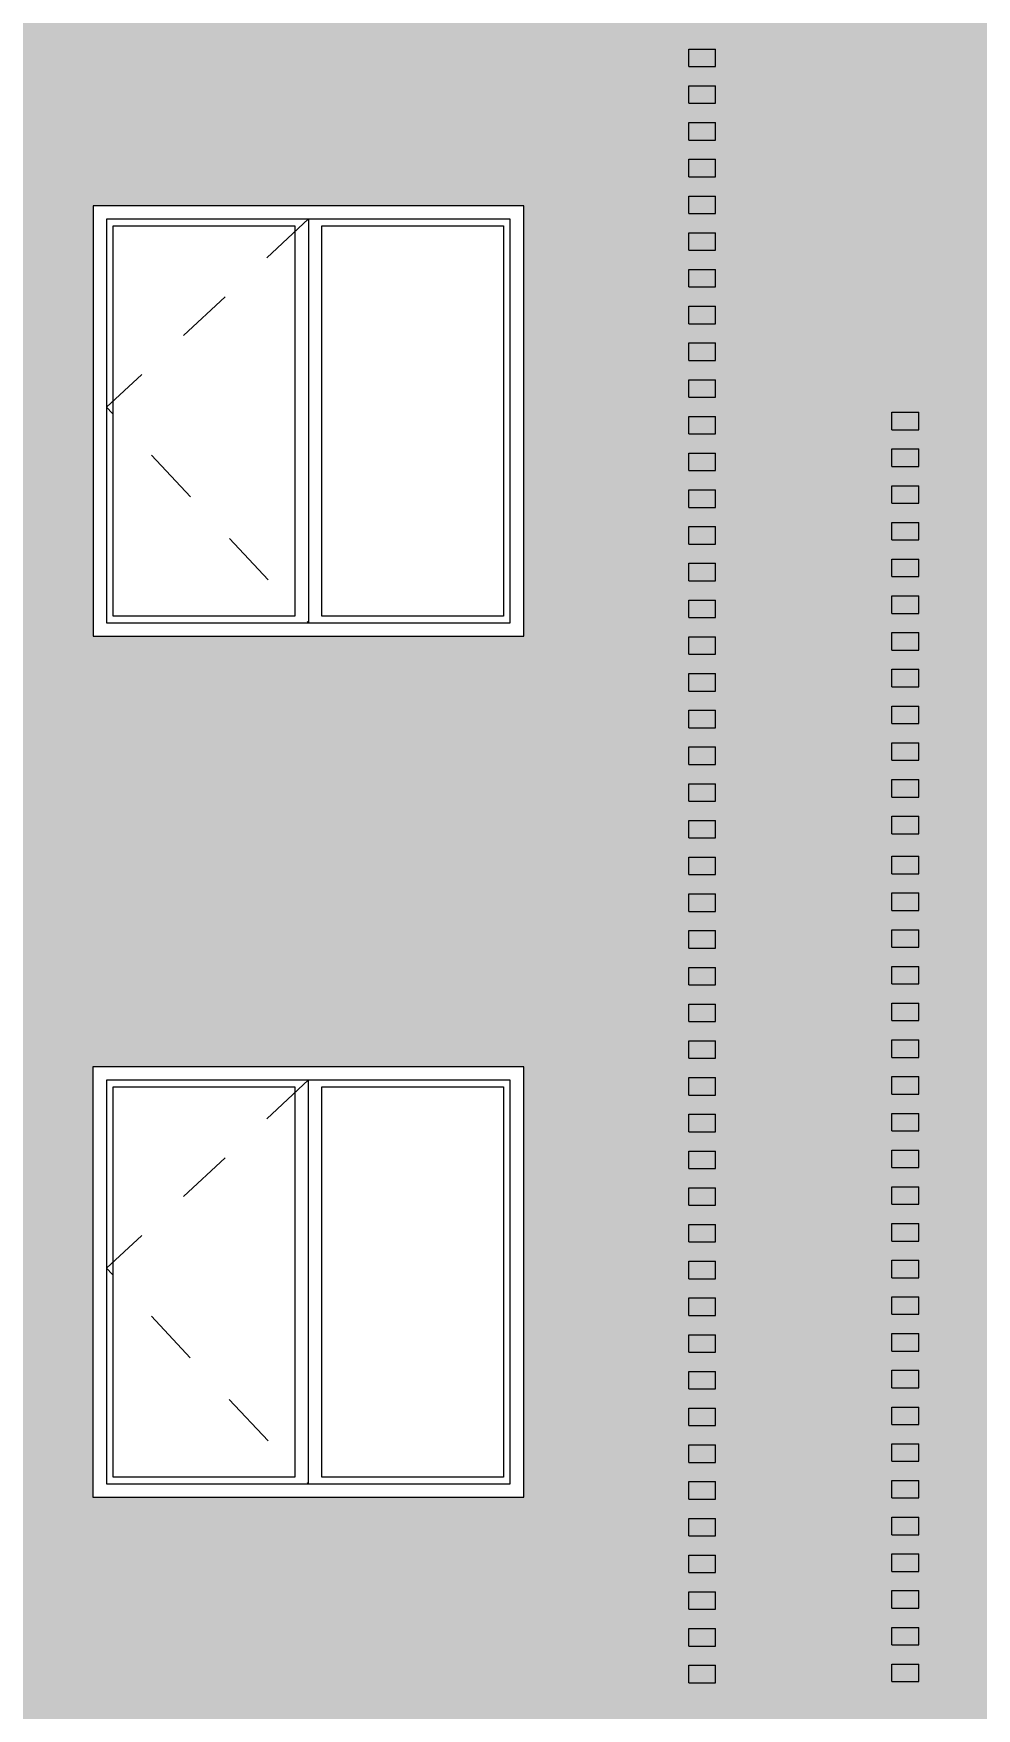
# Model space of a CAD drawing. Header units: millimetres. Extents: x 476244520 to 476657119, y 4620824743 to 4621446928.
# Drawn here: x 476616356 to 476619859, y 4621026081 to 4621032306 of the extents above; entities that cross this region are included whole.
import ezdxf

# ---------------------------------------------------------------- set-up
doc = ezdxf.new("R2010")
doc.units = ezdxf.units.MM
doc.header["$MEASUREMENT"] = 0
doc.linetypes.add('Dashed', pattern=[423.333333, 211.666667, -211.666667])
for name, color, linetype, lineweight in [('0_Pen_No__7_Pen_No__250', 7, 'Continuous', 0), ('2D Drafting - General_Pen_No__7_Pen_No__250', 7, 'Continuous', 0), ('New_2D Drafting - General_Pen_No__30_Pen_No__9_Pen_No__9_Pen_No__7', 7, 'Continuous', 0), ('New_Structural - Bearing_Pen_No__250', 7, 'Continuous', 0), ('Structural - Bearing_Pen_No__7_Pen_No__7_Pen_No__250', 7, 'Continuous', 0), ('zoma_Pen_No__142', 142, 'Continuous', 0)]:
    doc.layers.add(name, color=color, linetype=linetype, lineweight=lineweight)
doc.layers.add('New_2D Drafting - General_Pen_No__30_Pen_No__9_Pen_No__9_Pen_No__254', color=7, linetype='Continuous', lineweight=0, true_color=0xcccccc)
doc.layers.add('zoma', color=7, linetype='Continuous')
doc.styles.add('GENERATED_STYLE_2', font='arial.ttf')
doc.dimstyles.new('GENERATED_STYLE__1', dxfattribs={"dimtxt": 200, "dimasz": 64.421331, "dimexe": 0.18, "dimexo": 3, "dimgap": 0.09, "dimtad": 1, "dimtih": 1, "dimtoh": 1, "dimlfac": 0.001, "dimzin": 0, "dimdsep": 46, "dimtxsty": 'GENERATED_STYLE_2', "dimblk": 'ARROWHEAD_2', "dimblk1": 'ARROWHEAD_2', "dimblk2": 'ARROWHEAD_2', "dimcen": 0.09, "dimclrd": 142, "dimclre": 142, "dimclrt": 142, "dimadec": 0, "dimazin": 0, "dimtfac": 1, "dimtdec": 4, "dimtmove": 0, "dimatfit": 3, "dimfxl": 1, "dimtolj": 1, "dimtzin": 0, "dimarcsym": 0})

# ---------------------------------------------------------------- blocks, each defined once
blk = doc.blocks.new('*D763', base_point=(476844527.1, 4621385791))
at = {"layer": 'zoma_Pen_No__142', "color": 142, "linetype": 'Continuous', "lineweight": 0, "transparency": 16777216}
for p, q in [((476612701.6, 4621021958.9), (476612652.7, 4621021874.2)), ((476612677.2, 4621021853), (476612677.2, 4621021980.1)), ((476619201.5, 4621021958.9), (476619152.6, 4621021874.2)), ((476619177, 4621021853), (476619177, 4621021980.1)), ((476612677.2, 4621021916.6), (476619177, 4621021916.6))]:
    blk.add_line(p, q, dxfattribs=at)
at = {"layer": 'zoma_Pen_No__142', "color": 142, "lineweight": 0, "transparency": 16777216, "char_height": 200, "attachment_point": 7, "style": 'GENERATED_STYLE_2'}
for s, insert in [('\\A1;{\\pql;\\fArial CYR|b0|i0|c204|p34;6.50}', (476615661, 4621021956.6)), ('\\A1;{\\pql;\\fArial CYR|b0|i0|c204|p34;0.40}', (476618620.4, 4621021956.6))]:
    blk.add_mtext(s, dxfattribs=dict(at, insert=insert))
blk = doc.blocks.new('ARROWHEAD_2')
at = {"color": 0, "linetype": 'Continuous', "lineweight": 0}
for p, q in [((0, 0), (-1, 0)), ((-0.378, -0.655), (0.378, 0.655))]:
    blk.add_line(p, q, dxfattribs=at)
blk = doc.blocks.new('*D764', base_point=(476844527.1, 4621385791))
at = {"layer": 'zoma_Pen_No__142', "color": 142, "linetype": 'Continuous', "lineweight": 0, "transparency": 16777216}
for p, q in [((476619201.5, 4621021958.9), (476619152.6, 4621021874.2)), ((476619177, 4621021853), (476619177, 4621021980.1)), ((476619600.8, 4621021958.9), (476619551.9, 4621021874.2)), ((476619576.3, 4621021853), (476619576.3, 4621021980.1)), ((476619177, 4621021916.6), (476619576.3, 4621021916.6))]:
    blk.add_line(p, q, dxfattribs=at)

msp = doc.modelspace()

# ---------------------------------------------------------------- hatches: boundary and pattern name
at = {"layer": 'New_2D Drafting - General_Pen_No__30_Pen_No__9_Pen_No__9_Pen_No__254', "linetype": 'Continuous', "lineweight": 0, "true_color": 0xcccccc}
h = msp.add_hatch(dxfattribs=at)
h.set_pattern_fill('BRICK___RUNNING_BOND', color=254, style=0, pattern_type=2)
h.set_pattern_definition([(0, (476622876.87, 4621034175.24), (0, 66.64), []), (90, (476622876.87, 4621034175.24), (-244.8, 0), [66.64, -66.64]), (90, (476622999.27, 4621034241.88), (-244.8, 0), [66.64, -66.64])])
h.paths.add_polyline_path([(476630047.219, 4621038706.026), (476630047.226, 4621028596.024), (476629976.822, 4621028596.024), (476629976.822, 4621025966.681), (476629972.268, 4621025966.024), (476612277.162, 4621025966.024), (476612207.162, 4621025966.024), (476612207.162, 4621029166.014), (476612207.162, 4621039165.621), (476630047.219, 4621039165.617)])
h.paths.add_polyline_path([(476621777.992, 4621031666.024), (476620177.559, 4621031666.024), (476620177.559, 4621030066.024), (476621777.992, 4621030066.024)], flags=0)
h.paths.add_polyline_path([(476621777.558, 4621036466.024), (476620177.559, 4621036466.024), (476620177.559, 4621038066.024), (476621777.558, 4621038066.024)], flags=0)
h.paths.add_polyline_path([(476620177.559, 4621033266.024), (476621777.992, 4621033266.024), (476621777.992, 4621034866.024), (476620177.559, 4621034866.024)], flags=0)
h.paths.add_polyline_path([(476620177.077, 4621026866.024), (476620177.077, 4621028466.024), (476621777.078, 4621028466.024), (476621777.078, 4621026866.024)], flags=0)
h.paths.add_polyline_path([(476618177.219, 4621038066.024), (476616577.219, 4621038066.024), (476616577.219, 4621036466.024), (476618177.219, 4621036466.024)], flags=0)
h.paths.add_polyline_path([(476618177.219, 4621034866.024), (476616577.219, 4621034866.024), (476616577.219, 4621033266.024), (476618177.219, 4621033266.024)], flags=0)
h.paths.add_polyline_path([(476618177.219, 4621031666.024), (476616577.219, 4621031666.024), (476616577.219, 4621030066.024), (476618177.219, 4621030066.024)], flags=0)
h.paths.add_polyline_path([(476618176.823, 4621028466.024), (476616576.823, 4621028466.024), (476616576.823, 4621026866.024), (476618176.823, 4621026866.024)], flags=0)

# ---------------------------------------------------------------- linework, layer by layer
at = {"layer": '0_Pen_No__7_Pen_No__250', "color": 7, "linetype": 'Continuous', "lineweight": 0, "flags": 128}
for points in [[(476618177.219, 4621031666.024), (476616577.219, 4621031666.024), (476616577.219, 4621030066.024), (476618177.219, 4621030066.024)], [(476618176.823, 4621028466.024), (476616576.823, 4621028466.024), (476616576.823, 4621026866.024), (476618176.823, 4621026866.024)]]:
    msp.add_lwpolyline(points, close=True, dxfattribs=at)
at = {"layer": '2D Drafting - General_Pen_No__7_Pen_No__250', "color": 7, "linetype": 'Dashed', "lineweight": 0, "flags": 128}
for points in [[(476617377.596, 4621031616.62), (476616627.425, 4621030916.803), (476617377.159, 4621030116.024)], [(476617377.2, 4621028416.62), (476616627.029, 4621027716.803), (476617376.762, 4621026916.024)]]:
    msp.add_lwpolyline(points, dxfattribs=at)
at = {"layer": 'New_2D Drafting - General_Pen_No__30_Pen_No__9_Pen_No__9_Pen_No__7', "color": 7, "linetype": 'Continuous', "lineweight": 0, "flags": 128}
for points in [[(476618177.219, 4621031666.024), (476616577.219, 4621031666.024), (476616577.219, 4621030066.024), (476618177.219, 4621030066.024)], [(476618176.823, 4621028466.024), (476616576.823, 4621028466.024), (476616576.823, 4621026866.024), (476618176.823, 4621026866.024)]]:
    msp.add_lwpolyline(points, close=True, dxfattribs=at)
at = {"layer": 'New_Structural - Bearing_Pen_No__250', "color": 7, "linetype": 'Continuous', "lineweight": 0}
for p, q in [((476618789.695, 4621032248.095), (476618889.368, 4621032248.095)), ((476618789.695, 4621032183.095), (476618789.695, 4621032248.095)), ((476618889.368, 4621032183.095), (476618889.368, 4621032248.095)), ((476618789.695, 4621032183.095), (476618889.368, 4621032183.095)), ((476618789.695, 4621032111.577), (476618889.368, 4621032111.577)), ((476618789.695, 4621032046.577), (476618789.695, 4621032111.577)), ((476618889.368, 4621032046.577), (476618889.368, 4621032111.577)), ((476618789.695, 4621032046.577), (476618889.368, 4621032046.577)), ((476618789.695, 4621031975.06), (476618889.368, 4621031975.06)), ((476618789.695, 4621031910.06), (476618789.695, 4621031975.06)), ((476618889.368, 4621031910.06), (476618889.368, 4621031975.06)), ((476618789.695, 4621031910.06), (476618889.368, 4621031910.06)), ((476618789.695, 4621031838.543), (476618889.368, 4621031838.543)), ((476618789.695, 4621031773.543), (476618789.695, 4621031838.543)), ((476618889.368, 4621031773.543), (476618889.368, 4621031838.543)), ((476618789.695, 4621031773.543), (476618889.368, 4621031773.543)), ((476618789.695, 4621031702.025), (476618889.368, 4621031702.025)), ((476618789.695, 4621031637.025), (476618789.695, 4621031702.025)), ((476618889.368, 4621031637.025), (476618889.368, 4621031702.025)), ((476618789.695, 4621031637.025), (476618889.368, 4621031637.025)), ((476618789.695, 4621031565.508), (476618889.368, 4621031565.508)), ((476618789.695, 4621031500.508), (476618789.695, 4621031565.508)), ((476618889.368, 4621031500.508), (476618889.368, 4621031565.508)), ((476618789.695, 4621031500.508), (476618889.368, 4621031500.508)), ((476618789.695, 4621031428.991), (476618889.368, 4621031428.991)), ((476618789.695, 4621031363.991), (476618789.695, 4621031428.991)), ((476618889.368, 4621031363.991), (476618889.368, 4621031428.991)), ((476618789.695, 4621031363.991), (476618889.368, 4621031363.991)), ((476618789.695, 4621031292.474), (476618889.368, 4621031292.474)), ((476618789.695, 4621031227.474), (476618789.695, 4621031292.474)), ((476618889.368, 4621031227.474), (476618889.368, 4621031292.474)), ((476618789.695, 4621031227.474), (476618889.368, 4621031227.474)), ((476618789.695, 4621031155.956), (476618889.368, 4621031155.956)), ((476618789.695, 4621031090.956), (476618789.695, 4621031155.956)), ((476618889.368, 4621031090.956), (476618889.368, 4621031155.956)), ((476618789.695, 4621031090.956), (476618889.368, 4621031090.956)), ((476618789.695, 4621031019.439), (476618889.368, 4621031019.439)), ((476618789.695, 4621030954.439), (476618789.695, 4621031019.439)), ((476618889.368, 4621030954.439), (476618889.368, 4621031019.439)), ((476618789.695, 4621030954.439), (476618889.368, 4621030954.439)), ((476619544.828, 4621030898.491), (476619644.5, 4621030898.491)), ((476619544.828, 4621030833.491), (476619544.828, 4621030898.491)), ((476619644.5, 4621030833.491), (476619644.5, 4621030898.491)), ((476618789.695, 4621030882.922), (476618889.368, 4621030882.922)), ((476618789.695, 4621030817.922), (476618789.695, 4621030882.922)), ((476618889.368, 4621030817.922), (476618889.368, 4621030882.922)), ((476619544.828, 4621030833.491), (476619644.5, 4621030833.491)), ((476618789.695, 4621030817.922), (476618889.368, 4621030817.922)), ((476618789.695, 4621030746.404), (476618889.368, 4621030746.404)), ((476618789.695, 4621030681.404), (476618789.695, 4621030746.404)), ((476618889.368, 4621030681.404), (476618889.368, 4621030746.404)), ((476619544.828, 4621030761.974), (476619644.5, 4621030761.974)), ((476619544.828, 4621030696.974), (476619544.828, 4621030761.974)), ((476619644.5, 4621030696.974), (476619644.5, 4621030761.974)), ((476618789.695, 4621030681.404), (476618889.368, 4621030681.404)), ((476619544.828, 4621030696.974), (476619644.5, 4621030696.974)), ((476618789.695, 4621030609.887), (476618889.368, 4621030609.887)), ((476618789.695, 4621030544.887), (476618789.695, 4621030609.887)), ((476618889.368, 4621030544.887), (476618889.368, 4621030609.887)), ((476619544.828, 4621030625.456), (476619644.5, 4621030625.456)), ((476619544.828, 4621030560.456), (476619544.828, 4621030625.456)), ((476619644.5, 4621030560.456), (476619644.5, 4621030625.456)), ((476618789.695, 4621030544.887), (476618889.368, 4621030544.887)), ((476619544.828, 4621030560.456), (476619644.5, 4621030560.456)), ((476618789.695, 4621030473.37), (476618889.368, 4621030473.37)), ((476618789.695, 4621030408.37), (476618789.695, 4621030473.37)), ((476618889.368, 4621030408.37), (476618889.368, 4621030473.37)), ((476619544.828, 4621030488.939), (476619644.5, 4621030488.939)), ((476619544.828, 4621030423.939), (476619544.828, 4621030488.939)), ((476619644.5, 4621030423.939), (476619644.5, 4621030488.939)), ((476618789.695, 4621030408.37), (476618889.368, 4621030408.37)), ((476619544.828, 4621030423.939), (476619644.5, 4621030423.939)), ((476618789.695, 4621030336.853), (476618889.368, 4621030336.853)), ((476618789.695, 4621030271.853), (476618789.695, 4621030336.853)), ((476618889.368, 4621030271.853), (476618889.368, 4621030336.853)), ((476619544.828, 4621030352.422), (476619644.5, 4621030352.422)), ((476619544.828, 4621030287.422), (476619544.828, 4621030352.422)), ((476619644.5, 4621030287.422), (476619644.5, 4621030352.422)), ((476618789.695, 4621030271.853), (476618889.368, 4621030271.853)), ((476619544.828, 4621030287.422), (476619644.5, 4621030287.422)), ((476619544.828, 4621030215.905), (476619644.5, 4621030215.905)), ((476619544.828, 4621030150.905), (476619544.828, 4621030215.905)), ((476619644.5, 4621030150.905), (476619644.5, 4621030215.905)), ((476618789.695, 4621030200.335), (476618889.368, 4621030200.335)), ((476618789.695, 4621030135.335), (476618789.695, 4621030200.335)), ((476618889.368, 4621030135.335), (476618889.368, 4621030200.335)), ((476619544.828, 4621030150.905), (476619644.5, 4621030150.905)), ((476618789.695, 4621030135.335), (476618889.368, 4621030135.335)), ((476618789.695, 4621030063.818), (476618889.368, 4621030063.818)), ((476618789.695, 4621029998.818), (476618789.695, 4621030063.818)), ((476618889.368, 4621029998.818), (476618889.368, 4621030063.818)), ((476619544.828, 4621030079.387), (476619644.5, 4621030079.387)), ((476619544.828, 4621030014.387), (476619544.828, 4621030079.387)), ((476619644.5, 4621030014.387), (476619644.5, 4621030079.387)), ((476618789.695, 4621029998.818), (476618889.368, 4621029998.818)), ((476619544.828, 4621030014.387), (476619644.5, 4621030014.387)), ((476618789.695, 4621029927.301), (476618889.368, 4621029927.301)), ((476618789.695, 4621029862.301), (476618789.695, 4621029927.301)), ((476618889.368, 4621029862.301), (476618889.368, 4621029927.301)), ((476619544.828, 4621029942.87), (476619644.5, 4621029942.87)), ((476619544.828, 4621029877.87), (476619544.828, 4621029942.87)), ((476619644.5, 4621029877.87), (476619644.5, 4621029942.87)), ((476618789.695, 4621029862.301), (476618889.368, 4621029862.301)), ((476619544.828, 4621029877.87), (476619644.5, 4621029877.87)), ((476618789.695, 4621029790.784), (476618889.368, 4621029790.784)), ((476618789.695, 4621029725.784), (476618789.695, 4621029790.784)), ((476618889.368, 4621029725.784), (476618889.368, 4621029790.784)), ((476619544.828, 4621029806.353), (476619644.5, 4621029806.353)), ((476619544.828, 4621029741.353), (476619544.828, 4621029806.353)), ((476619644.5, 4621029741.353), (476619644.5, 4621029806.353)), ((476618789.695, 4621029725.784), (476618889.368, 4621029725.784)), ((476619544.828, 4621029741.353), (476619644.5, 4621029741.353)), ((476618789.695, 4621029654.266), (476618889.368, 4621029654.266)), ((476618789.695, 4621029589.266), (476618789.695, 4621029654.266)), ((476618889.368, 4621029589.266), (476618889.368, 4621029654.266)), ((476619544.828, 4621029669.836), (476619644.5, 4621029669.836)), ((476619544.828, 4621029604.836), (476619544.828, 4621029669.836)), ((476619644.5, 4621029604.836), (476619644.5, 4621029669.836)), ((476618789.695, 4621029589.266), (476618889.368, 4621029589.266)), ((476619544.828, 4621029604.836), (476619644.5, 4621029604.836)), ((476619544.828, 4621029533.318), (476619644.5, 4621029533.318)), ((476619544.828, 4621029468.318), (476619544.828, 4621029533.318)), ((476619644.5, 4621029468.318), (476619644.5, 4621029533.318)), ((476618789.695, 4621029517.749), (476618889.368, 4621029517.749)), ((476618789.695, 4621029452.749), (476618789.695, 4621029517.749)), ((476618889.368, 4621029452.749), (476618889.368, 4621029517.749)), ((476619544.828, 4621029468.318), (476619644.5, 4621029468.318)), ((476618789.695, 4621029452.749), (476618889.368, 4621029452.749)), ((476618789.695, 4621029381.232), (476618889.368, 4621029381.232)), ((476618789.695, 4621029316.232), (476618789.695, 4621029381.232)), ((476618889.368, 4621029316.232), (476618889.368, 4621029381.232)), ((476619544.828, 4621029396.801), (476619644.5, 4621029396.801)), ((476619544.828, 4621029331.801), (476619544.828, 4621029396.801)), ((476619644.5, 4621029331.801), (476619644.5, 4621029396.801)), ((476618789.695, 4621029316.232), (476618889.368, 4621029316.232)), ((476619544.828, 4621029331.801), (476619644.5, 4621029331.801)), ((476618789.695, 4621029244.714), (476618889.368, 4621029244.714)), ((476618789.695, 4621029179.714), (476618789.695, 4621029244.714)), ((476618889.368, 4621029179.714), (476618889.368, 4621029244.714)), ((476619544.828, 4621029248.202), (476619644.5, 4621029248.202)), ((476619544.828, 4621029183.202), (476619544.828, 4621029248.202)), ((476619644.5, 4621029183.202), (476619644.5, 4621029248.202)), ((476618789.695, 4621029179.714), (476618889.368, 4621029179.714)), ((476619544.828, 4621029183.202), (476619644.5, 4621029183.202)), ((476618789.695, 4621029108.197), (476618889.368, 4621029108.197)), ((476618789.695, 4621029043.197), (476618789.695, 4621029108.197)), ((476618889.368, 4621029043.197), (476618889.368, 4621029108.197)), ((476619544.828, 4621029111.685), (476619644.5, 4621029111.685)), ((476619544.828, 4621029046.685), (476619544.828, 4621029111.685)), ((476619644.5, 4621029046.685), (476619644.5, 4621029111.685)), ((476618789.695, 4621029043.197), (476618889.368, 4621029043.197)), ((476619544.828, 4621029046.685), (476619644.5, 4621029046.685)), ((476618789.695, 4621028971.68), (476618889.368, 4621028971.68)), ((476618789.695, 4621028906.68), (476618789.695, 4621028971.68)), ((476618889.368, 4621028906.68), (476618889.368, 4621028971.68)), ((476619544.828, 4621028975.167), (476619644.5, 4621028975.167)), ((476619544.828, 4621028910.167), (476619544.828, 4621028975.167)), ((476619644.5, 4621028910.167), (476619644.5, 4621028975.167)), ((476618789.695, 4621028906.68), (476618889.368, 4621028906.68)), ((476619544.828, 4621028910.167), (476619644.5, 4621028910.167)), ((476619544.828, 4621028838.65), (476619644.5, 4621028838.65)), ((476619544.828, 4621028773.65), (476619544.828, 4621028838.65)), ((476619644.5, 4621028773.65), (476619644.5, 4621028838.65)), ((476618789.695, 4621028835.163), (476618889.368, 4621028835.163)), ((476618789.695, 4621028770.163), (476618789.695, 4621028835.163)), ((476618889.368, 4621028770.163), (476618889.368, 4621028835.163)), ((476618789.695, 4621028770.163), (476618889.368, 4621028770.163)), ((476619544.828, 4621028773.65), (476619644.5, 4621028773.65)), ((476618789.695, 4621028698.645), (476618889.368, 4621028698.645)), ((476618789.695, 4621028633.645), (476618789.695, 4621028698.645)), ((476618889.368, 4621028633.645), (476618889.368, 4621028698.645)), ((476619544.828, 4621028702.133), (476619644.5, 4621028702.133)), ((476619544.828, 4621028637.133), (476619544.828, 4621028702.133)), ((476619644.5, 4621028637.133), (476619644.5, 4621028702.133)), ((476618789.695, 4621028633.645), (476618889.368, 4621028633.645)), ((476619544.828, 4621028637.133), (476619644.5, 4621028637.133)), ((476618789.695, 4621028562.128), (476618889.368, 4621028562.128)), ((476618789.695, 4621028497.128), (476618789.695, 4621028562.128)), ((476618889.368, 4621028497.128), (476618889.368, 4621028562.128)), ((476619544.828, 4621028565.615), (476619644.5, 4621028565.615)), ((476619544.828, 4621028500.615), (476619544.828, 4621028565.615)), ((476619644.5, 4621028500.615), (476619644.5, 4621028565.615)), ((476618789.695, 4621028497.128), (476618889.368, 4621028497.128)), ((476619544.828, 4621028500.615), (476619644.5, 4621028500.615)), ((476618789.695, 4621028425.611), (476618889.368, 4621028425.611)), ((476618789.695, 4621028360.611), (476618789.695, 4621028425.611)), ((476618889.368, 4621028360.611), (476618889.368, 4621028425.611)), ((476619544.828, 4621028429.098), (476619644.5, 4621028429.098)), ((476619544.828, 4621028364.098), (476619544.828, 4621028429.098)), ((476619644.5, 4621028364.098), (476619644.5, 4621028429.098)), ((476618789.695, 4621028360.611), (476618889.368, 4621028360.611)), ((476619544.828, 4621028364.098), (476619644.5, 4621028364.098)), ((476618789.695, 4621028289.094), (476618889.368, 4621028289.094)), ((476618789.695, 4621028224.094), (476618789.695, 4621028289.094)), ((476618889.368, 4621028224.094), (476618889.368, 4621028289.094)), ((476619544.828, 4621028292.581), (476619644.5, 4621028292.581)), ((476619544.828, 4621028227.581), (476619544.828, 4621028292.581)), ((476619644.5, 4621028227.581), (476619644.5, 4621028292.581)), ((476618789.695, 4621028224.094), (476618889.368, 4621028224.094)), ((476619544.828, 4621028227.581), (476619644.5, 4621028227.581)), ((476618789.695, 4621028152.576), (476618889.368, 4621028152.576)), ((476618789.695, 4621028087.576), (476618789.695, 4621028152.576)), ((476618889.368, 4621028087.576), (476618889.368, 4621028152.576)), ((476619544.828, 4621028156.064), (476619644.5, 4621028156.064)), ((476619544.828, 4621028091.064), (476619544.828, 4621028156.064)), ((476619644.5, 4621028091.064), (476619644.5, 4621028156.064)), ((476619544.828, 4621028091.064), (476619644.5, 4621028091.064)), ((476618789.695, 4621028087.576), (476618889.368, 4621028087.576)), ((476618789.695, 4621028016.059), (476618889.368, 4621028016.059)), ((476618789.695, 4621027951.059), (476618789.695, 4621028016.059)), ((476618889.368, 4621027951.059), (476618889.368, 4621028016.059)), ((476619544.828, 4621028019.546), (476619644.5, 4621028019.546)), ((476619544.828, 4621027954.546), (476619544.828, 4621028019.546)), ((476619644.5, 4621027954.546), (476619644.5, 4621028019.546)), ((476618789.695, 4621027951.059), (476618889.368, 4621027951.059)), ((476619544.828, 4621027954.546), (476619644.5, 4621027954.546)), ((476618789.695, 4621027879.542), (476618889.368, 4621027879.542)), ((476618789.695, 4621027814.542), (476618789.695, 4621027879.542)), ((476618889.368, 4621027814.542), (476618889.368, 4621027879.542)), ((476619544.828, 4621027883.029), (476619644.5, 4621027883.029)), ((476619544.828, 4621027818.029), (476619544.828, 4621027883.029)), ((476619644.5, 4621027818.029), (476619644.5, 4621027883.029)), ((476618789.695, 4621027814.542), (476618889.368, 4621027814.542)), ((476619544.828, 4621027818.029), (476619644.5, 4621027818.029)), ((476618789.695, 4621027743.024), (476618889.368, 4621027743.024)), ((476618789.695, 4621027678.024), (476618789.695, 4621027743.024)), ((476618889.368, 4621027678.024), (476618889.368, 4621027743.024)), ((476619544.828, 4621027746.512), (476619644.5, 4621027746.512)), ((476619544.828, 4621027681.512), (476619544.828, 4621027746.512)), ((476619644.5, 4621027681.512), (476619644.5, 4621027746.512)), ((476618789.695, 4621027678.024), (476618889.368, 4621027678.024)), ((476619544.828, 4621027681.512), (476619644.5, 4621027681.512)), ((476618789.695, 4621027606.507), (476618889.368, 4621027606.507)), ((476618789.695, 4621027541.507), (476618789.695, 4621027606.507)), ((476618889.368, 4621027541.507), (476618889.368, 4621027606.507)), ((476619544.828, 4621027610.749), (476619644.5, 4621027610.749)), ((476619544.828, 4621027545.749), (476619544.828, 4621027610.749)), ((476619644.5, 4621027545.749), (476619644.5, 4621027610.749)), ((476618789.695, 4621027541.507), (476618889.368, 4621027541.507)), ((476619544.828, 4621027545.749), (476619644.5, 4621027545.749)), ((476618789.695, 4621027469.99), (476618889.368, 4621027469.99)), ((476618789.695, 4621027404.99), (476618789.695, 4621027469.99)), ((476618889.368, 4621027404.99), (476618889.368, 4621027469.99)), ((476619544.828, 4621027474.232), (476619644.5, 4621027474.232)), ((476619544.828, 4621027409.232), (476619544.828, 4621027474.232)), ((476619644.5, 4621027409.232), (476619644.5, 4621027474.232)), ((476619544.828, 4621027409.232), (476619644.5, 4621027409.232)), ((476618789.695, 4621027404.99), (476618889.368, 4621027404.99)), ((476618789.695, 4621027333.473), (476618889.368, 4621027333.473)), ((476618789.695, 4621027268.473), (476618789.695, 4621027333.473)), ((476618889.368, 4621027268.473), (476618889.368, 4621027333.473)), ((476619544.828, 4621027337.714), (476619644.5, 4621027337.714)), ((476619544.828, 4621027272.714), (476619544.828, 4621027337.714)), ((476619644.5, 4621027272.714), (476619644.5, 4621027337.714)), ((476618789.695, 4621027268.473), (476618889.368, 4621027268.473)), ((476619544.828, 4621027272.714), (476619644.5, 4621027272.714)), ((476618789.695, 4621027196.955), (476618889.368, 4621027196.955)), ((476618789.695, 4621027131.955), (476618789.695, 4621027196.955)), ((476618889.368, 4621027131.955), (476618889.368, 4621027196.955)), ((476619544.828, 4621027201.197), (476619644.5, 4621027201.197)), ((476619544.828, 4621027136.197), (476619544.828, 4621027201.197)), ((476619644.5, 4621027136.197), (476619644.5, 4621027201.197)), ((476618789.695, 4621027131.955), (476618889.368, 4621027131.955)), ((476619544.828, 4621027136.197), (476619644.5, 4621027136.197)), ((476618789.695, 4621027060.438), (476618889.368, 4621027060.438)), ((476618789.695, 4621026995.438), (476618789.695, 4621027060.438)), ((476618889.368, 4621026995.438), (476618889.368, 4621027060.438)), ((476619544.828, 4621027064.68), (476619644.5, 4621027064.68)), ((476619544.828, 4621026999.68), (476619544.828, 4621027064.68)), ((476619644.5, 4621026999.68), (476619644.5, 4621027064.68)), ((476618789.695, 4621026995.438), (476618889.368, 4621026995.438)), ((476619544.828, 4621026999.68), (476619644.5, 4621026999.68)), ((476618789.695, 4621026923.921), (476618889.368, 4621026923.921)), ((476618789.695, 4621026858.921), (476618789.695, 4621026923.921)), ((476618889.368, 4621026858.921), (476618889.368, 4621026923.921)), ((476619544.828, 4621026928.162), (476619644.5, 4621026928.162)), ((476619544.828, 4621026863.162), (476619544.828, 4621026928.162)), ((476619644.5, 4621026863.162), (476619644.5, 4621026928.162)), ((476618789.695, 4621026858.921), (476618889.368, 4621026858.921)), ((476619544.828, 4621026863.162), (476619644.5, 4621026863.162)), ((476618789.695, 4621026787.404), (476618889.368, 4621026787.404)), ((476618789.695, 4621026722.404), (476618789.695, 4621026787.404)), ((476618889.368, 4621026722.404), (476618889.368, 4621026787.404)), ((476619544.828, 4621026791.645), (476619644.5, 4621026791.645)), ((476619544.828, 4621026726.645), (476619544.828, 4621026791.645)), ((476619644.5, 4621026726.645), (476619644.5, 4621026791.645)), ((476618789.695, 4621026722.404), (476618889.368, 4621026722.404)), ((476619544.828, 4621026726.645), (476619644.5, 4621026726.645)), ((476618789.695, 4621026650.886), (476618889.368, 4621026650.886)), ((476618789.695, 4621026585.886), (476618789.695, 4621026650.886)), ((476618889.368, 4621026585.886), (476618889.368, 4621026650.886)), ((476619544.828, 4621026655.128), (476619644.5, 4621026655.128)), ((476619544.828, 4621026590.128), (476619544.828, 4621026655.128)), ((476619644.5, 4621026590.128), (476619644.5, 4621026655.128)), ((476618789.695, 4621026585.886), (476618889.368, 4621026585.886)), ((476619544.828, 4621026590.128), (476619644.5, 4621026590.128)), ((476618789.695, 4621026514.369), (476618889.368, 4621026514.369)), ((476618789.695, 4621026449.369), (476618789.695, 4621026514.369)), ((476618889.368, 4621026449.369), (476618889.368, 4621026514.369)), ((476619544.828, 4621026518.611), (476619644.5, 4621026518.611)), ((476619544.828, 4621026453.611), (476619544.828, 4621026518.611)), ((476619644.5, 4621026453.611), (476619644.5, 4621026518.611)), ((476618789.695, 4621026449.369), (476618889.368, 4621026449.369)), ((476619544.828, 4621026453.611), (476619644.5, 4621026453.611)), ((476618789.695, 4621026377.852), (476618889.368, 4621026377.852)), ((476618789.695, 4621026312.852), (476618789.695, 4621026377.852)), ((476618889.368, 4621026312.852), (476618889.368, 4621026377.852)), ((476619544.828, 4621026382.093), (476619644.5, 4621026382.093)), ((476619544.828, 4621026317.093), (476619544.828, 4621026382.093)), ((476619644.5, 4621026317.093), (476619644.5, 4621026382.093)), ((476618789.695, 4621026312.852), (476618889.368, 4621026312.852)), ((476619544.828, 4621026317.093), (476619644.5, 4621026317.093)), ((476618789.695, 4621026241.334), (476618889.368, 4621026241.334)), ((476618789.695, 4621026176.334), (476618789.695, 4621026241.334)), ((476618889.368, 4621026176.334), (476618889.368, 4621026241.334)), ((476619544.828, 4621026245.576), (476619644.5, 4621026245.576)), ((476619544.828, 4621026180.576), (476619544.828, 4621026245.576)), ((476619644.5, 4621026180.576), (476619644.5, 4621026245.576)), ((476618789.695, 4621026176.334), (476618889.368, 4621026176.334)), ((476619544.828, 4621026180.576), (476619644.5, 4621026180.576))]:
    msp.add_line(p, q, dxfattribs=at)
at = {"layer": 'Structural - Bearing_Pen_No__7_Pen_No__7_Pen_No__250', "color": 7, "linetype": 'Continuous', "lineweight": 0}
for p, q in [((476618126.893, 4621031616.024), (476616627.413, 4621031616.024)), ((476616627.425, 4621031616.024), (476616627.425, 4621030116.024)), ((476616652.425, 4621031591.024), (476617327.218, 4621031591.024)), ((476616652.425, 4621030141.024), (476616652.425, 4621031591.024)), ((476617327.218, 4621031591.024), (476617327.218, 4621030141.024)), ((476617377.218, 4621031590.975), (476617377.159, 4621030116.024)), ((476617377.218, 4621031616.024), (476617377.218, 4621031590.975)), ((476617427.223, 4621031591.024), (476618101.893, 4621031591.024)), ((476617427.223, 4621030141.024), (476617427.223, 4621031591.024)), ((476618101.893, 4621031591.024), (476618101.893, 4621030141.024)), ((476618126.893, 4621030116.024), (476618126.893, 4621031616.024)), ((476616627.425, 4621030116.024), (476618126.893, 4621030116.024)), ((476617327.218, 4621030141.024), (476616652.425, 4621030141.024)), ((476618101.893, 4621030141.024), (476617427.223, 4621030141.024)), ((476618126.496, 4621028416.024), (476616627.016, 4621028416.024)), ((476616627.029, 4621028416.024), (476616627.029, 4621026916.024)), ((476617376.822, 4621028416.024), (476617376.822, 4621028390.975)), ((476618126.496, 4621026916.024), (476618126.496, 4621028416.024)), ((476616652.029, 4621028391.024), (476617326.822, 4621028391.024)), ((476616652.029, 4621026941.024), (476616652.029, 4621028391.024)), ((476617326.822, 4621028391.024), (476617326.822, 4621026941.024)), ((476617376.822, 4621028390.975), (476617376.762, 4621026916.024)), ((476617426.826, 4621028391.024), (476618101.496, 4621028391.024)), ((476617426.826, 4621026941.024), (476617426.826, 4621028391.024)), ((476618101.496, 4621028391.024), (476618101.496, 4621026941.024)), ((476616627.029, 4621026916.024), (476618126.496, 4621026916.024)), ((476617326.822, 4621026941.024), (476616652.029, 4621026941.024)), ((476618101.496, 4621026941.024), (476617426.826, 4621026941.024))]:
    msp.add_line(p, q, dxfattribs=at)

# ---------------------------------------------------------------- dimensions: what is measured, and where the dimension line sits
at = {"layer": 'zoma', "color": 142, "linetype": 'Continuous', "lineweight": 0}
for base, p1, p2, picture, middle in [((476619177.025, 4621021916.552), (476612677.151, 4621046074.947), (476619177.025, 4621046074.947), '*D763', (476615920.795, 4621022056.552)), ((476619576.32, 4621021916.552), (476619177.025, 4621046074.947), (476619576.32, 4621022226.391), '*D764', (476618880.177, 4621022056.552))]:
    dim = msp.add_linear_dim(base=base, p1=p1, p2=p2, dimstyle='GENERATED_STYLE__1', dxfattribs=at)
    dim.commit()
    dim.dimension.update_dxf_attribs({"geometry": picture, "text_midpoint": middle, "dimtype": 160})

doc.saveas('drawing.dxf')
